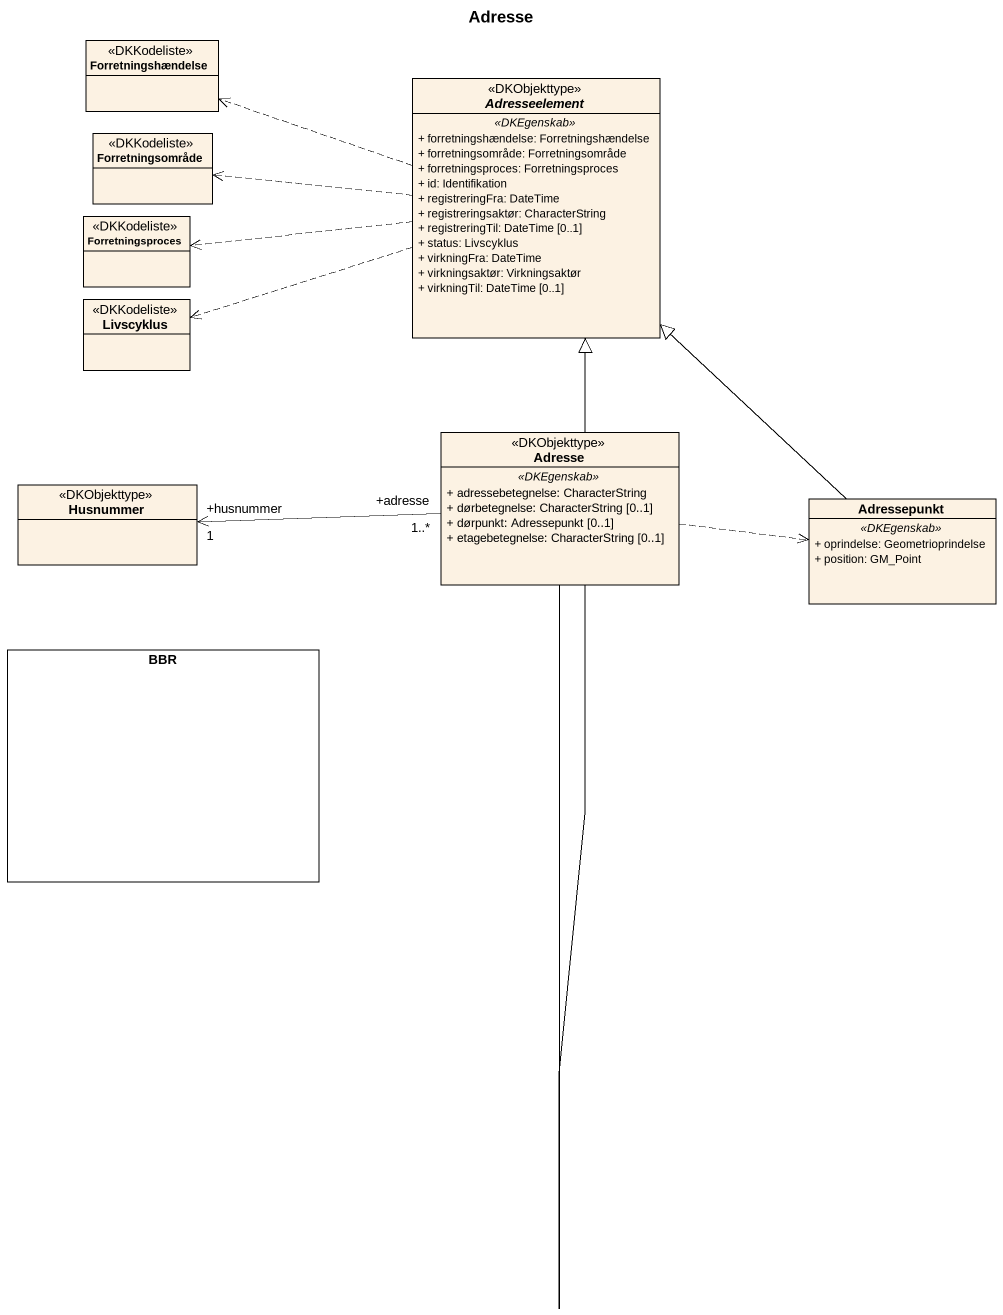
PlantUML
@startuml
title Adresse
allowmixing
hide circle
hide empty members
skinparam classAttributeIconSize 0
enum Forretningshændelse <<DKKodeliste>>
abstract class Adresseelement <<DKObjekttype>> {
  .. <<DKEgenskab>> ..
  + forretningshændelse: Forretningshændelse
  + forretningsområde: Forretningsområde
  + forretningsproces: Forretningsproces
  + id: Identifikation
  + registreringFra: DateTime
  + registreringsaktør: CharacterString
  + registreringTil: DateTime [0..1]
  + status: Livscyklus
  + virkningFra: DateTime
  + virkningsaktør: Virkningsaktør
  + virkningTil: DateTime [0..1]
}
enum Forretningsområde <<DKKodeliste>>
enum Forretningsproces <<DKKodeliste>>
enum Livscyklus <<DKKodeliste>>
class Adresse <<DKObjekttype>> {
  .. <<DKEgenskab>> ..
  + adressebetegnelse: CharacterString
  + dørbetegnelse: CharacterString [0..1]
  + dørpunkt: Adressepunkt [0..1]
  + etagebetegnelse: CharacterString [0..1]
}
class Husnummer <<DKObjekttype>>
class Adressepunkt {
  .. <<DKEgenskab>> ..
  + oprindelse: Geometrioprindelse
  + position: GM_Point
}
rectangle BBR
Adresseelement .left.> Forretningshændelse
Adresseelement .left.> Forretningsområde
Adresseelement .left.> Forretningsproces
Adresseelement .left.> Livscyklus
Adresse -up-|> Adresseelement
Adresse .right.> Adressepunkt
Husnummer "+husnummer\n1" <-right- "+adresse\n1..*" Adresse
Adressepunkt -up-|> Adresseelement
@enduml
